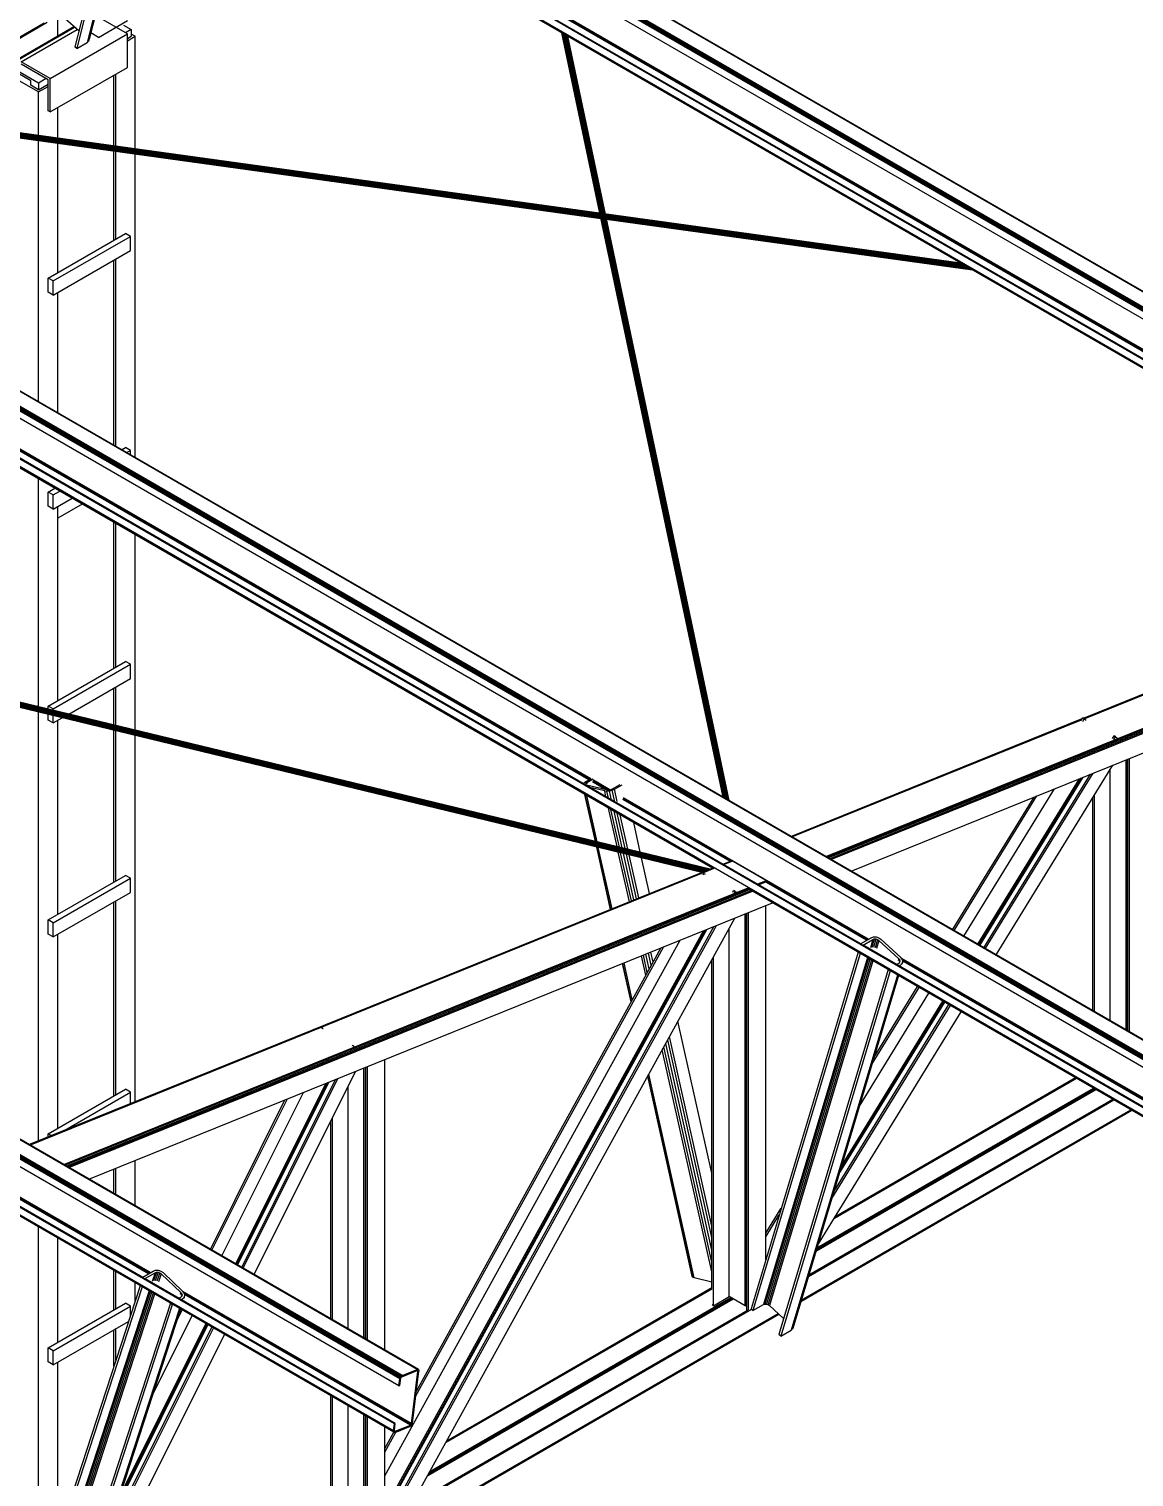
# Model space of a CAD drawing. Header units: millimetres. Extents: x 357 to 945, y 547 to 720.
# Drawn here: x 590.598 to 592.623, y 659.505 to 662.158 of the extents above; entities that cross this region are included whole.
import ezdxf

# ---------------------------------------------------------------- set-up
doc = ezdxf.new("R2010")
doc.units = ezdxf.units.MM
doc.layers.add('PLANTA-VIS', color=7, linetype='Continuous')

msp = doc.modelspace()

# ---------------------------------------------------------------- linework, layer by layer
at = {"layer": 'PLANTA-VIS', "extrusion": (6.79673e-13, 0.816497, 0.57735)}
for p, q in [((594.0705, 660.81441), (590.60568, 662.81483)), ((594.07097, 660.81619), (590.60615, 662.8166)), ((594.07189, 660.8179), (590.60707, 662.81831)), ((594.07315, 660.8193), (590.60832, 662.81971)), ((594.07453, 660.82017), (590.6097, 662.82058)), ((594.10249, 660.83145), (590.63767, 662.83186)), ((594.10379, 660.83166), (590.63897, 662.83208)), ((594.10481, 660.83118), (590.63999, 662.83159)), ((594.06892, 660.80139), (590.60409, 662.80181)), ((594.06049, 660.73193), (590.59567, 662.73235)), ((594.05891, 660.71891), (590.59409, 662.71933)), ((593.24807, 661.18553), (590.62724, 662.69867)), ((593.24709, 661.18534), (590.62916, 662.69681)), ((593.43809, 661.09299), (590.75352, 662.64293)), ((590.80124, 662.59746), (590.68178, 662.12528)), ((593.10356, 661.30305), (590.82631, 662.61783)), ((593.10268, 661.30254), (590.82728, 662.61624)), ((593.1017, 661.30198), (590.82761, 662.61493)), ((593.10079, 661.30145), (590.82791, 662.6137)), ((593.10006, 661.30103), (590.82798, 662.61282)), ((590.80489, 662.59535), (590.68521, 662.12229)), ((590.81911, 662.58713), (590.70431, 662.13331)), ((590.82102, 662.58604), (590.70715, 662.13593)), ((590.82118, 662.58594), (590.7082, 662.13934)), ((592.67443, 660.25178), (589.20961, 662.2522)), ((592.67536, 660.25349), (589.21054, 662.25391)), ((592.67661, 660.25489), (589.21179, 662.25531)), ((592.67799, 660.25576), (589.21317, 662.25618)), ((592.70596, 660.26704), (589.24113, 662.26746)), ((592.70726, 660.26726), (589.24243, 662.26767)), ((592.70827, 660.26677), (589.24345, 662.26719)), ((592.67238, 660.23699), (589.20756, 662.2374)), ((592.67397, 660.25001), (589.20914, 662.25043)), ((590.6508, 662.14573), (590.6508, 662.17688)), ((590.6508, 662.14573), (590.6508, 662.17688)), ((590.68922, 662.15466), (590.66405, 662.1766)), ((590.77808, 662.14899), (590.72505, 662.17961)), ((590.72505, 662.14287), (590.77808, 662.17349)), ((592.66238, 660.15451), (589.19755, 662.15493)), ((592.66395, 660.16753), (589.19913, 662.16795)), ((590.33466, 662.00158), (590.62556, 662.16953)), ((590.33808, 662.00111), (590.63143, 662.17048)), ((590.38828, 661.99417), (590.6508, 662.14573)), ((590.58362, 662.09796), (590.68627, 662.15722)), ((590.63666, 662.06734), (590.77808, 662.14899)), ((590.64955, 662.14298), (590.68147, 662.16141)), ((590.65047, 662.14404), (590.68111, 662.16173)), ((590.6508, 662.14573), (590.65047, 662.14404)), ((590.6508, 662.14573), (590.65047, 662.14404)), ((590.6508, 662.14573), (590.68007, 662.16263)), ((590.72505, 662.14287), (590.71113, 662.1509)), ((590.77101, 662.16532), (590.78515, 662.15716)), ((590.78515, 662.15716), (590.77454, 662.15103)), ((590.77808, 662.08775), (590.77808, 662.14899)), ((590.78515, 662.15716), (590.78515, 662.14483)), ((590.79222, 662.14483), (590.78515, 662.14891)), ((591.57372, 662.15146), (591.64354, 661.8205)), ((591.57379, 662.15142), (591.6436, 661.82049)), ((591.57395, 662.15133), (591.64375, 661.82047)), ((591.5742, 662.15119), (591.64397, 661.82044)), ((591.57452, 662.151), (591.64426, 661.8204)), ((591.57492, 662.15077), (591.64462, 661.82035)), ((591.57539, 662.1505), (591.64505, 661.82029)), ((591.57591, 662.15019), (591.64552, 661.82022)), ((591.57649, 662.14986), (591.64605, 661.82015)), ((591.57712, 662.1495), (591.64661, 661.82007)), ((591.57778, 662.14912), (591.64721, 661.81999)), ((591.57846, 662.14873), (591.64783, 661.81989)), ((591.57915, 662.14833), (591.64848, 661.81971)), ((591.57985, 662.14792), (591.64914, 661.81945)), ((591.58053, 662.14753), (591.87592, 660.74734)), ((591.5812, 662.14714), (591.6504, 661.81911)), ((591.58183, 662.14678), (591.65093, 661.81925)), ((591.58243, 662.14643), (591.65143, 661.81933)), ((591.58297, 662.14612), (591.65191, 661.81934)), ((591.58346, 662.14584), (591.65235, 661.81928)), ((591.85153, 660.62113), (589.2307, 662.13427)), ((591.85055, 660.62094), (589.23262, 662.1324)), ((590.39038, 661.99388), (590.65047, 662.14404)), ((590.39112, 661.99377), (590.64955, 662.14298)), ((590.65047, 662.14404), (590.64955, 662.14298)), ((590.65047, 662.14404), (590.64955, 662.14298)), ((590.68521, 662.12229), (590.68178, 662.12528)), ((590.68521, 662.12229), (590.70431, 662.13331)), ((590.70431, 662.13331), (590.70715, 662.13593)), ((590.70715, 662.13593), (590.7082, 662.13934)), ((590.77808, 662.14074), (590.78515, 662.14483)), ((590.77808, 662.13666), (590.79222, 662.14483)), ((590.79222, 661.93828), (590.79222, 662.14483)), ((591.58388, 662.1456), (591.65273, 661.81922)), ((591.58422, 662.1454), (591.65304, 661.81918)), ((591.58449, 662.14524), (591.65328, 661.81915)), ((591.58468, 662.14514), (591.65345, 661.81912)), ((591.58478, 662.14508), (591.65354, 661.81911)), ((591.58479, 662.14507), (591.65355, 661.81911)), ((591.64774, 661.81992), (589.50458, 662.11643)), ((591.64838, 661.81975), (589.50474, 662.11634)), ((591.64905, 661.81951), (589.50507, 662.11614)), ((591.64974, 661.8192), (589.50557, 662.11585)), ((592.30728, 661.72794), (589.50623, 662.11548)), ((591.64932, 661.81862), (589.50703, 662.11501)), ((591.64878, 661.81828), (589.50797, 662.11447)), ((591.64825, 661.81789), (589.50902, 662.11386)), ((591.64774, 661.81745), (589.51018, 662.1132)), ((591.64727, 661.81698), (589.51142, 662.11248)), ((591.64683, 661.81646), (589.51273, 662.11173)), ((591.64643, 661.81593), (589.51408, 662.11095)), ((591.64608, 661.81537), (589.51545, 662.11015)), ((591.64579, 661.81481), (589.51682, 662.10936)), ((591.64556, 661.81425), (589.51817, 662.10858)), ((591.64539, 661.8137), (589.51948, 662.10782)), ((591.64529, 661.81316), (589.52073, 662.1071)), ((591.64526, 661.81265), (589.5219, 662.10643)), ((591.64529, 661.81218), (589.52296, 662.10582)), ((591.64538, 661.81175), (589.52391, 662.10527)), ((591.64546, 661.81139), (589.52472, 662.1048)), ((591.64552, 661.81108), (589.52539, 662.10441)), ((591.64557, 661.81085), (589.52591, 662.10412)), ((591.64561, 661.81069), (589.52626, 662.10391)), ((591.64562, 661.81061), (589.52644, 662.10381)), ((591.64562, 661.81061), (589.52644, 662.1038)), ((590.63666, 662.06734), (590.58362, 662.09796)), ((590.63312, 662.0653), (590.58362, 662.09388)), ((590.60123, 662.06322), (590.55632, 662.08915)), ((590.61544, 662.05918), (590.55992, 662.09123)), ((590.62959, 662.06734), (590.61544, 662.05918)), ((590.63666, 662.0061), (590.77808, 662.08775)), ((590.63666, 662.0061), (590.63666, 662.06734)), ((590.75333, 661.94366), (590.75333, 662.07346)), ((590.75687, 661.94317), (590.75687, 662.07551)), ((590.61544, 662.04276), (590.58009, 662.06318)), ((590.60123, 662.06322), (590.6013, 662.06326)), ((590.60123, 662.05497), (590.60123, 662.06322)), ((590.61544, 662.04685), (590.6013, 662.05501)), ((590.61544, 662.05918), (590.61544, 662.04685)), ((590.61544, 662.04685), (590.63312, 662.05705)), ((590.61544, 662.04276), (590.63312, 662.05297)), ((590.61544, 661.96274), (590.61544, 662.04276)), ((590.63312, 662.00814), (590.63312, 662.0653)), ((592.12184, 660.48223), (589.43946, 662.0309)), ((590.6508, 661.95785), (590.6508, 662.01427)), ((591.62744, 660.7846), (589.50922, 662.00755)), ((591.62656, 660.78409), (589.51061, 662.00573)), ((591.62558, 660.78353), (589.51145, 662.00412)), ((591.62467, 660.783), (589.51174, 662.0029)), ((591.62394, 660.78258), (589.51196, 662.00193)), ((590.63666, 662.0061), (590.63312, 662.00814)), ((590.61544, 661.47507), (590.61544, 661.95314)), ((590.6508, 661.71194), (590.6508, 661.94825)), ((590.75333, 661.77114), (590.75333, 661.93406)), ((590.75687, 661.77318), (590.75687, 661.93357)), ((590.79222, 661.37301), (590.79222, 661.92868)), ((591.64526, 661.81265), (591.86917, 660.75123)), ((591.64529, 661.81316), (591.86934, 660.75114)), ((591.64529, 661.81218), (591.8691, 660.75127)), ((591.64539, 661.8137), (591.86958, 660.75099)), ((591.64556, 661.81425), (591.8699, 660.75081)), ((591.64579, 661.81481), (591.8703, 660.75058)), ((591.64608, 661.81537), (591.87077, 660.75031)), ((591.64643, 661.81593), (591.8713, 660.75)), ((591.64683, 661.81646), (591.87188, 660.74967)), ((591.64727, 661.81698), (591.8725, 660.74931)), ((591.64774, 661.81745), (591.87316, 660.74893)), ((591.64825, 661.81789), (591.87384, 660.74853)), ((591.64878, 661.81828), (591.87454, 660.74813)), ((591.64932, 661.81862), (591.87523, 660.74773)), ((592.30663, 661.72832), (591.6504, 661.81911)), ((591.65047, 661.81878), (591.87658, 660.74695)), ((592.30613, 661.7286), (591.65093, 661.81925)), ((592.30809, 661.72748), (591.65099, 661.81839)), ((591.65113, 661.81832), (591.87722, 660.74659)), ((592.30579, 661.7288), (591.65143, 661.81933)), ((592.30902, 661.72693), (591.65164, 661.81789)), ((591.65175, 661.81781), (591.87781, 660.74624)), ((592.30563, 661.72889), (591.65191, 661.81934)), ((592.31008, 661.72633), (591.65224, 661.81734)), ((591.65235, 661.81725), (591.87836, 660.74593)), ((592.31123, 661.72566), (591.65281, 661.81675)), ((591.6529, 661.81666), (591.87884, 660.74565)), ((592.31247, 661.72494), (591.65332, 661.81614)), ((591.6534, 661.81604), (591.87926, 660.74541)), ((592.31378, 661.72419), (591.65377, 661.8155)), ((591.65384, 661.8154), (591.87961, 660.74521)), ((592.31513, 661.72341), (591.65415, 661.81486)), ((591.65421, 661.81476), (591.87988, 660.74505)), ((592.3165, 661.72262), (591.65446, 661.81421)), ((591.65451, 661.81411), (591.88006, 660.74494)), ((592.31787, 661.72182), (591.6547, 661.81358)), ((591.65473, 661.81348), (591.88016, 660.74489)), ((592.31923, 661.72104), (591.65485, 661.81296)), ((591.65487, 661.81287), (591.88017, 660.74488)), ((592.32054, 661.72029), (591.65498, 661.81237)), ((592.32179, 661.71957), (591.6551, 661.8118)), ((592.32295, 661.71889), (591.65521, 661.81128)), ((592.32402, 661.71828), (591.65531, 661.8108)), ((592.32496, 661.71773), (591.6554, 661.81037)), ((592.32578, 661.71726), (591.65548, 661.81)), ((592.32645, 661.71687), (591.65554, 661.8097)), ((592.32696, 661.71658), (591.65559, 661.80946)), ((592.32731, 661.71638), (591.65562, 661.80931)), ((592.32749, 661.71627), (591.65564, 661.80923)), ((592.3275, 661.71627), (591.65564, 661.80922)), ((590.63316, 661.70176), (590.77458, 661.78341)), ((590.64214, 661.69657), (590.78356, 661.77822)), ((590.78356, 661.77822), (590.77458, 661.78341)), ((590.78356, 661.7523), (590.78356, 661.77822)), ((590.64214, 661.67065), (590.78356, 661.7523)), ((590.75333, 661.39546), (590.75333, 661.73485)), ((590.75687, 661.39342), (590.75687, 661.73689)), ((591.30942, 659.70264), (587.8446, 661.70306)), ((591.31072, 659.70285), (587.8459, 661.70327)), ((591.31174, 659.70237), (587.84692, 661.70279)), ((590.64214, 661.69657), (590.63316, 661.70176)), ((590.63316, 661.67583), (590.63316, 661.70176)), ((590.64214, 661.67065), (590.64214, 661.69657)), ((591.27585, 659.67258), (587.81102, 661.673)), ((591.27743, 659.68561), (587.81261, 661.68602)), ((591.2779, 659.68738), (587.81307, 661.6878)), ((591.27882, 659.68909), (587.814, 661.68951)), ((591.28007, 659.69049), (587.81525, 661.69091)), ((591.28145, 659.69136), (587.81663, 661.69178)), ((590.64214, 661.67065), (590.63316, 661.67583)), ((590.6508, 661.45466), (590.6508, 661.67565)), ((591.26584, 659.59011), (587.80102, 661.59052)), ((591.26742, 659.60313), (587.80259, 661.60354)), ((591.84534, 660.61884), (588.19722, 661.50054)), ((590.80619, 659.87113), (588.1238, 661.41981)), ((590.76739, 661.38734), (590.77458, 661.39149)), ((590.78356, 661.3863), (590.77458, 661.39149)), ((590.77637, 661.38216), (590.78356, 661.3863)), ((590.78356, 661.37801), (590.78356, 661.3863)), ((590.61544, 660.9166), (590.61544, 661.33403)), ((590.63316, 661.30984), (590.64525, 661.31682)), ((590.64214, 661.30466), (590.63316, 661.30984)), ((590.63316, 661.28392), (590.63316, 661.30984)), ((590.64214, 661.30466), (590.65423, 661.31164)), ((590.64214, 661.27873), (590.64214, 661.30466)), ((590.64214, 661.27873), (590.67668, 661.29867)), ((590.64214, 661.27873), (590.63316, 661.28392)), ((590.6954, 661.28786), (590.6508, 661.26211)), ((590.6508, 660.92811), (590.6508, 661.28373)), ((590.75333, 660.9873), (590.75333, 661.25442)), ((590.75687, 660.98934), (590.75687, 661.25238)), ((590.79222, 660.87387), (590.79222, 661.23197)), ((592.53001, 660.89554), (593.22286, 661.17555)), ((592.53029, 660.89538), (593.2226, 661.17517)), ((592.53154, 660.89466), (593.22148, 661.1735)), ((592.058, 660.64221), (593.31225, 661.14911)), ((592.06, 660.64105), (593.31388, 661.1478)), ((592.06248, 660.63962), (593.31562, 661.14608)), ((592.06503, 660.63815), (593.31787, 661.14448)), ((592.06729, 660.63685), (593.32012, 661.14318)), ((592.10431, 660.61548), (593.35714, 661.1218)), ((591.84486, 660.61864), (589.86511, 661.09712)), ((591.84571, 660.61898), (589.86532, 661.09762)), ((591.84597, 660.61909), (589.86576, 661.09768)), ((591.84429, 660.61841), (589.86602, 661.09653)), ((591.84611, 660.61915), (589.86618, 661.09767)), ((591.84613, 660.61915), (589.86656, 661.09759)), ((591.84362, 660.61814), (589.86689, 661.09589)), ((591.84287, 660.61784), (589.86771, 661.09521)), ((591.84205, 660.61751), (589.86847, 661.0945)), ((591.84118, 660.61716), (589.86917, 661.09377)), ((591.84027, 660.61679), (589.86979, 661.09303)), ((591.83933, 660.61641), (589.87031, 661.09229)), ((591.83838, 660.61602), (589.87075, 661.09157)), ((591.83743, 660.61564), (589.87119, 661.09085)), ((591.8365, 660.61526), (589.87162, 661.09015)), ((591.8356, 660.6149), (589.87204, 661.08947)), ((591.83475, 660.61455), (589.87243, 661.08882)), ((591.83395, 660.61423), (589.8728, 661.08822)), ((591.83323, 660.61394), (589.87313, 661.08767)), ((591.8326, 660.61369), (589.87342, 661.08719)), ((591.83205, 660.61347), (589.87368, 661.08678)), ((591.83161, 660.61329), (589.87388, 661.08645)), ((591.83128, 660.61315), (589.87403, 661.0862)), ((591.83107, 660.61307), (589.87413, 661.08603)), ((591.83097, 660.61303), (589.87418, 661.08596)), ((590.63316, 660.91792), (590.77458, 660.99957)), ((590.64214, 660.91274), (590.78356, 660.99439)), ((590.78356, 660.99439), (590.77458, 660.99957)), ((590.78356, 660.96846), (590.78356, 660.99439)), ((590.67062, 660.90326), (590.78356, 660.96846)), ((590.75687, 660.88242), (590.75687, 660.95305)), ((590.75333, 660.88327), (590.75333, 660.95101)), ((590.61544, 660.12178), (590.61544, 660.9068)), ((590.64214, 660.91274), (590.63316, 660.91792)), ((590.63316, 660.91231), (590.63316, 660.91792)), ((590.63316, 660.892), (590.63316, 660.90252)), ((590.64214, 660.91014), (590.64214, 660.91274)), ((590.64214, 660.88681), (590.64214, 660.90035)), ((590.64214, 660.88681), (590.63316, 660.892)), ((590.64214, 660.88681), (590.65867, 660.89636)), ((590.6508, 660.53619), (590.6508, 660.89181)), ((590.75333, 660.59539), (590.75333, 660.87348)), ((590.75687, 660.59743), (590.75687, 660.87262)), ((591.99425, 660.67902), (592.52813, 660.89478)), ((591.99453, 660.67885), (592.5279, 660.89441)), ((591.99578, 660.67814), (592.5269, 660.89279)), ((592.52605, 660.8914), (592.52897, 660.89615)), ((592.52888, 660.88977), (592.5318, 660.89451)), ((592.5318, 660.89451), (592.52897, 660.89615)), ((592.5318, 660.89451), (592.53504, 660.89226)), ((590.79222, 660.19322), (590.79222, 660.86408)), ((592.58332, 660.85833), (592.58624, 660.86308)), ((592.58615, 660.8567), (592.58907, 660.86144)), ((592.58907, 660.86144), (592.58624, 660.86308)), ((592.58907, 660.86144), (592.59231, 660.85919)), ((592.61111, 660.32287), (592.61111, 660.8203)), ((592.61182, 660.32246), (592.61182, 660.82058)), ((592.61465, 660.32083), (592.61465, 660.82173)), ((592.34756, 660.47503), (592.543, 660.79277)), ((592.35039, 660.4734), (592.5481, 660.79483)), ((592.37041, 660.46184), (592.5842, 660.80942)), ((592.57929, 660.34124), (592.57929, 660.80144)), ((592.60828, 660.3245), (592.60828, 660.81916)), ((591.61352, 660.77571), (591.61374, 660.77614)), ((591.61374, 660.77614), (591.61659, 660.77833)), ((591.61659, 660.77833), (591.62828, 660.78508)), ((591.61756, 660.77485), (591.61822, 660.77618)), ((591.61809, 660.77372), (591.61756, 660.77485)), ((591.61974, 660.77299), (591.61809, 660.77372)), ((591.61822, 660.77618), (591.61997, 660.77754)), ((591.61868, 660.7741), (591.61822, 660.77618)), ((591.65636, 660.76433), (591.61974, 660.77299)), ((591.61997, 660.77754), (591.63182, 660.78438)), ((591.6205, 660.77518), (591.61997, 660.77754)), ((591.65283, 660.76229), (591.62564, 660.76872)), ((591.65497, 660.76466), (591.63049, 660.7788)), ((591.65713, 660.76426), (591.63117, 660.77924)), ((591.6592, 660.76412), (591.63171, 660.77999)), ((591.66087, 660.76428), (591.63202, 660.78094)), ((591.66228, 660.76449), (591.63207, 660.78193)), ((591.66486, 660.76516), (591.66744, 660.76631)), ((591.66744, 660.76631), (591.6814, 660.77437)), ((591.67084, 660.76551), (591.68494, 660.77366)), ((592.31113, 660.49606), (592.4773, 660.76622)), ((592.33659, 660.48137), (592.52321, 660.78477)), ((592.33859, 660.48021), (592.52682, 660.78623)), ((592.34012, 660.47933), (592.52959, 660.78735)), ((591.63584, 660.66998), (591.61667, 660.75597)), ((591.63633, 660.66986), (591.61721, 660.75566)), ((591.63887, 660.66925), (591.61997, 660.75407)), ((591.65283, 660.76229), (591.6569, 660.7619)), ((591.6552, 660.75165), (591.65283, 660.76229)), ((591.65636, 660.76433), (591.65886, 660.76408)), ((591.6569, 660.7619), (591.66175, 660.76237)), ((591.65977, 660.74901), (591.6569, 660.7619)), ((591.65886, 660.76408), (591.66186, 660.76438)), ((591.66175, 660.76237), (591.66664, 660.76364)), ((591.66546, 660.74572), (591.66175, 660.76237)), ((591.66186, 660.76438), (591.66486, 660.76516)), ((591.66664, 660.76364), (591.67084, 660.76551)), ((591.67139, 660.74235), (591.66664, 660.76364)), ((591.6758, 660.74326), (591.67084, 660.76551)), ((591.88201, 660.63358), (591.68579, 660.74687)), ((591.88291, 660.6339), (591.68647, 660.74732)), ((591.8841, 660.63427), (591.68701, 660.74806)), ((592.13548, 660.49026), (591.68732, 660.74901)), ((592.13637, 660.49077), (591.68737, 660.75)), ((592.29028, 660.5081), (592.4397, 660.75102)), ((592.29311, 660.50647), (592.4448, 660.75309)), ((592.54747, 660.35961), (592.54747, 660.74971)), ((592.5503, 660.35798), (592.5503, 660.75431)), ((591.67554, 660.66038), (591.65978, 660.73108)), ((591.67975, 660.65937), (591.66436, 660.72844)), ((591.68499, 660.6581), (591.67004, 660.72516)), ((591.69046, 660.65678), (591.67598, 660.72173)), ((591.69533, 660.6556), (591.68128, 660.71867)), ((591.71811, 660.6501), (591.70601, 660.70439)), ((591.66361, 660.54539), (591.63814, 660.65963)), ((591.66403, 660.54556), (591.63863, 660.65951)), ((591.66624, 660.54645), (591.64118, 660.6589)), ((591.69806, 660.55931), (591.67784, 660.65004)), ((591.70172, 660.56079), (591.68206, 660.64902)), ((591.70626, 660.56263), (591.68729, 660.64775)), ((591.71101, 660.56455), (591.69276, 660.64643)), ((591.71524, 660.56626), (591.69764, 660.64525)), ((591.73501, 660.57425), (591.72041, 660.63975)), ((591.86909, 660.62816), (591.88446, 660.63437)), ((591.87033, 660.62744), (591.88634, 660.63391)), ((590.59771, 660.11461), (591.85086, 660.62106)), ((590.598, 660.11445), (591.85187, 660.6212)), ((590.59924, 660.11373), (591.83112, 660.61159)), ((590.63316, 660.526), (590.77458, 660.60765)), ((590.78356, 660.60247), (590.77458, 660.60765)), ((591.83038, 660.61025), (591.8318, 660.61283)), ((591.8318, 660.61283), (591.83401, 660.61172)), ((591.83463, 660.6112), (591.8318, 660.61283)), ((591.83287, 660.6123), (591.85348, 660.62063)), ((591.83321, 660.60862), (591.83463, 660.6112)), ((591.83463, 660.6112), (591.83684, 660.61009)), ((590.64214, 660.52082), (590.78356, 660.60247)), ((590.66146, 660.07781), (591.91571, 660.5847)), ((590.66347, 660.07665), (591.91734, 660.5834)), ((590.66594, 660.07522), (591.91909, 660.58167)), ((590.78356, 660.57654), (590.78356, 660.60247)), ((592.66244, 660.15295), (591.9177, 660.58293)), ((592.66303, 660.15186), (591.91963, 660.58106)), ((591.93256, 660.59151), (591.94856, 660.59798)), ((591.93456, 660.59036), (591.94993, 660.59657)), ((592.13287, 660.48875), (591.94949, 660.59462)), ((592.13359, 660.48917), (591.94998, 660.59518)), ((592.13451, 660.4897), (591.95004, 660.5962)), ((590.64214, 660.49489), (590.78356, 660.57654)), ((590.6685, 660.07375), (591.92133, 660.58007)), ((590.67075, 660.07244), (591.92359, 660.57877)), ((590.70777, 660.05107), (591.96061, 660.5574)), ((590.75333, 660.20347), (590.75333, 660.55909)), ((590.75687, 660.20551), (590.75687, 660.56113)), ((591.88766, 660.57718), (591.88908, 660.57976)), ((591.88908, 660.57976), (591.89129, 660.57865)), ((591.89191, 660.57813), (591.88908, 660.57976)), ((591.89048, 660.57555), (591.89191, 660.57813)), ((591.89191, 660.57813), (591.89412, 660.57702)), ((591.29941, 659.4559), (591.89145, 660.52945)), ((591.91001, 659.81936), (591.91001, 660.53695)), ((591.91284, 659.821), (591.91284, 660.5381)), ((591.91355, 659.81047), (591.91355, 660.53838)), ((591.91638, 659.8117), (591.91638, 660.53953)), ((591.9482, 659.90361), (591.9482, 660.55239)), ((590.64214, 660.52082), (590.63316, 660.526)), ((590.63316, 660.50008), (590.63316, 660.526)), ((590.64214, 660.49489), (590.64214, 660.52082)), ((591.24993, 659.43858), (591.84007, 660.50868)), ((591.24993, 659.44224), (591.83746, 660.50763)), ((591.24993, 659.44703), (591.83407, 660.50626)), ((591.25523, 659.43039), (591.85269, 660.51379)), ((591.2607, 659.43355), (591.85749, 660.51573)), ((591.88102, 659.8361), (591.88102, 660.51055)), ((590.64214, 660.49489), (590.63316, 660.50008)), ((590.6508, 660.14427), (590.6508, 660.4999)), ((591.24993, 659.50789), (591.79088, 660.48881)), ((591.30686, 659.65418), (591.76033, 660.47646)), ((591.30792, 659.66285), (591.75553, 660.47452)), ((592.12189, 660.48241), (592.1215, 660.48112)), ((592.12189, 660.48241), (592.14098, 660.49344)), ((592.12529, 660.4793), (592.12189, 660.48241)), ((592.12529, 660.4793), (592.12519, 660.47898)), ((592.12529, 660.4793), (592.14438, 660.49032)), ((592.6657, 660.16823), (592.12647, 660.47956)), ((592.14438, 660.49032), (592.13974, 660.47486)), ((592.14098, 660.49344), (592.14518, 660.49485)), ((592.14696, 660.4912), (592.14226, 660.47553)), ((592.14438, 660.49032), (592.14696, 660.4912)), ((592.14518, 660.49485), (592.15008, 660.49482)), ((592.14997, 660.49117), (592.14529, 660.47558)), ((592.14696, 660.4912), (592.14997, 660.49117)), ((592.15296, 660.49026), (592.14838, 660.475)), ((592.14997, 660.49117), (592.15296, 660.49026)), ((592.15008, 660.49482), (592.15492, 660.49334)), ((592.15546, 660.48861), (592.15104, 660.47388)), ((592.15296, 660.49026), (592.15546, 660.48861)), ((592.15492, 660.49334), (592.15899, 660.49065)), ((592.19208, 660.45497), (592.15546, 660.48861)), ((592.19562, 660.45701), (592.15899, 660.49065)), ((591.72806, 660.42471), (591.72015, 660.46022)), ((591.7309, 660.42986), (591.7238, 660.4617)), ((591.73443, 660.43626), (591.72835, 660.46353)), ((591.73811, 660.44294), (591.7331, 660.46545)), ((591.7414, 660.4489), (591.73733, 660.46716)), ((591.8492, 659.85048), (591.8492, 660.45285)), ((591.85203, 659.81936), (591.85203, 660.45798)), ((592.11725, 660.46696), (591.92114, 659.81346)), ((592.12094, 660.46483), (591.92454, 659.81034)), ((592.1344, 660.45706), (591.94363, 659.82136)), ((592.13637, 660.45592), (591.94621, 659.82224)), ((592.13895, 660.45443), (591.94922, 659.82222)), ((592.14173, 660.45283), (591.95221, 659.82131)), ((592.14428, 660.45136), (591.95471, 659.81965)), ((592.19208, 660.45497), (592.19086, 660.45089)), ((592.19185, 660.44673), (592.19361, 660.44836)), ((592.19373, 660.45282), (592.19208, 660.45497)), ((592.19373, 660.45282), (592.19271, 660.44941)), ((592.19361, 660.44836), (592.19426, 660.4505)), ((592.19426, 660.4505), (592.19373, 660.45282)), ((592.19829, 660.45351), (592.19562, 660.45701)), ((592.69559, 660.1679), (592.19623, 660.45621)), ((592.69535, 660.16702), (592.19762, 660.45439)), ((592.19809, 660.44626), (592.19916, 660.44974)), ((592.19916, 660.44974), (592.19829, 660.45351)), ((592.19916, 660.44974), (592.19845, 660.44734)), ((592.69489, 660.16616), (592.19846, 660.45278)), ((592.69427, 660.16547), (592.19874, 660.45156)), ((592.69357, 660.16503), (592.19897, 660.45059)), ((591.70131, 660.3762), (591.68569, 660.44629)), ((591.70164, 660.3768), (591.68611, 660.44647)), ((591.70335, 660.37991), (591.68832, 660.44736)), ((592.17255, 660.43503), (591.97201, 659.76675)), ((592.17615, 660.43259), (591.9754, 659.76363)), ((592.1897, 660.42513), (591.99449, 659.77466)), ((592.19145, 660.42412), (591.99734, 659.7773)), ((592.19147, 660.42411), (591.99842, 659.78078)), ((592.17615, 660.43259), (592.17507, 660.43358)), ((592.17615, 660.43259), (592.17647, 660.43277)), ((592.18759, 660.44427), (592.19185, 660.44673)), ((592.19199, 660.44173), (592.19524, 660.44361)), ((592.19524, 660.44361), (592.19504, 660.44293)), ((592.19524, 660.44361), (592.19809, 660.44626)), ((592.19809, 660.44626), (592.19767, 660.44487)), ((592.14291, 660.26228), (592.22909, 660.40239)), ((592.14656, 660.27444), (592.22626, 660.40402)), ((591.77565, 660.39188), (591.77507, 660.3945)), ((592.06897, 660.01588), (592.28637, 660.36932)), ((592.07262, 660.02805), (592.28354, 660.37095)), ((592.08222, 660.06004), (592.2761, 660.37525)), ((592.0842, 660.06664), (592.27457, 660.37613)), ((592.08678, 660.07525), (592.27257, 660.37729)), ((592.11965, 660.18476), (592.24711, 660.39198)), ((591.74697, 660.33987), (591.74639, 660.34248)), ((591.74981, 660.34502), (591.74923, 660.34763)), ((591.75334, 660.35141), (591.75275, 660.35403)), ((591.75702, 660.3581), (591.75644, 660.36071)), ((591.76031, 660.36405), (591.75973, 660.36667)), ((592.04312, 659.92975), (592.30639, 660.35776)), ((591.13277, 660.32831), (591.13313, 660.32904)), ((591.13313, 660.32904), (591.1339, 660.32877)), ((591.13596, 660.32741), (591.13313, 660.32904)), ((591.13559, 660.32668), (591.13596, 660.32741)), ((591.13596, 660.32741), (591.13672, 660.32714)), ((591.8492, 660.06186), (591.78715, 660.34032)), ((591.19004, 660.29525), (591.19041, 660.29598)), ((591.19041, 660.29598), (591.19117, 660.2957)), ((591.19323, 660.29434), (591.19041, 660.29598)), ((591.19287, 660.29361), (591.19323, 660.29434)), ((591.19323, 660.29434), (591.194, 660.29407)), ((591.72022, 660.29136), (591.71964, 660.29397)), ((591.72055, 660.29196), (591.71997, 660.29457)), ((591.72226, 660.29506), (591.72168, 660.29768)), ((591.8492, 659.89903), (591.7613, 660.29345)), ((591.8492, 659.92126), (591.76483, 660.29985)), ((591.8492, 659.94449), (591.76852, 660.30654)), ((591.8492, 659.96517), (591.7718, 660.31249)), ((591.24993, 659.73806), (591.24993, 660.27018)), ((591.8492, 659.88114), (591.75846, 660.2883)), ((591.01052, 659.87628), (591.19626, 660.24849)), ((591.21175, 659.7601), (591.21175, 660.25475)), ((591.21458, 659.75847), (591.21458, 660.25589)), ((591.21528, 659.75806), (591.21528, 660.25618)), ((591.21811, 659.75643), (591.21811, 660.25732)), ((591.81341, 659.87321), (591.73171, 660.2398)), ((591.81428, 659.87139), (591.73204, 660.24039)), ((591.81695, 659.87019), (591.73375, 660.2435)), ((592.07391, 659.97981), (592.51747, 660.23589)), ((592.07625, 659.9836), (592.51535, 660.23712)), ((590.81947, 659.87937), (590.21026, 660.23109)), ((590.82036, 659.87988), (590.2103, 660.23209)), ((590.63316, 660.13409), (590.77458, 660.21573)), ((590.6633, 660.14112), (590.78356, 660.21055)), ((590.78356, 660.21055), (590.77458, 660.21573)), ((590.78356, 660.18972), (590.78356, 660.21055)), ((590.95123, 659.91051), (591.1006, 660.20983)), ((590.97669, 659.89581), (591.14167, 660.22643)), ((590.9787, 659.89465), (591.14492, 660.22774)), ((590.98023, 659.89377), (591.14738, 660.22874)), ((590.98758, 659.88952), (591.15925, 660.23353)), ((590.99041, 659.88789), (591.16381, 660.23538)), ((591.18276, 659.77684), (591.18276, 660.22143)), ((592.04002, 659.91941), (592.55282, 660.21548)), ((592.04043, 659.92077), (592.55186, 660.21604)), ((592.04091, 659.92237), (592.55071, 660.2167)), ((592.04139, 659.92398), (592.54956, 660.21737)), ((592.0418, 659.92534), (592.54858, 660.21793)), ((590.93031, 659.92259), (591.06683, 660.19619)), ((590.93313, 659.92096), (591.0714, 660.19803)), ((592.02609, 659.873), (592.58606, 660.19629)), ((592.02698, 659.87596), (592.58394, 660.19752)), ((591.15094, 659.79521), (591.15094, 660.15766)), ((591.15376, 659.79358), (591.15376, 660.16333)), ((592.01231, 659.82708), (592.61893, 660.17731)), ((592.0125, 659.82772), (592.61847, 660.17758)), ((592.01305, 659.82954), (592.61717, 660.17833)), ((590.6384, 660.13106), (590.63316, 660.13409)), ((590.63316, 660.12894), (590.63316, 660.13409)), ((590.79222, 660.00231), (590.79222, 660.0852)), ((590.75333, 660.02477), (590.75333, 660.06948)), ((590.75687, 660.02273), (590.75687, 660.07091)), ((590.81686, 659.87786), (590.55296, 660.03022)), ((590.81758, 659.87828), (590.55344, 660.03078)), ((590.8185, 659.8788), (590.5535, 660.0318)), ((591.2659, 659.58855), (590.52117, 660.01852)), ((591.26649, 659.58745), (590.52309, 660.01666)), ((591.9482, 659.95195), (591.97653, 659.99801)), ((591.9482, 659.94572), (591.97287, 659.98584)), ((590.61544, 659.29162), (590.61544, 659.96334)), ((590.6508, 659.75235), (590.6508, 659.94292)), ((591.91284, 659.89447), (591.91355, 659.89562)), ((591.9482, 659.90602), (591.94961, 659.90832)), ((590.75333, 659.81155), (590.75333, 659.88373)), ((590.75687, 659.81359), (590.75687, 659.88169)), ((590.80641, 659.87183), (590.80583, 659.87003)), ((590.80641, 659.87183), (590.8255, 659.88285)), ((590.80978, 659.86865), (590.80641, 659.87183)), ((590.80978, 659.86865), (590.80954, 659.86789)), ((590.80978, 659.86865), (590.82888, 659.87967)), ((591.26916, 659.60383), (590.81081, 659.86846)), ((590.82888, 659.87967), (590.82375, 659.86395)), ((590.8255, 659.88285), (590.8297, 659.88425)), ((590.83146, 659.88053), (590.82627, 659.86462)), ((590.82888, 659.87967), (590.83146, 659.88053)), ((590.83446, 659.88049), (590.8293, 659.86467)), ((590.8297, 659.88425), (590.83458, 659.88418)), ((590.83146, 659.88053), (590.83446, 659.88049)), ((590.83744, 659.87955), (590.8324, 659.86409)), ((590.83446, 659.88049), (590.83744, 659.87955)), ((590.83458, 659.88418), (590.83941, 659.88264)), ((590.83993, 659.87784), (590.83508, 659.86296)), ((590.83744, 659.87955), (590.83993, 659.87784)), ((590.83941, 659.88264), (590.84346, 659.87989)), ((590.87633, 659.84352), (590.83993, 659.87784)), ((590.87987, 659.84556), (590.84346, 659.87989)), ((591.81428, 659.87139), (591.81341, 659.87321)), ((591.81695, 659.87019), (591.81428, 659.87139)), ((591.8492, 659.86257), (591.81695, 659.87019)), ((591.91284, 659.88824), (591.91355, 659.88939)), ((590.80127, 659.85605), (590.52477, 659.00769)), ((590.80498, 659.85391), (590.52814, 659.00451)), ((590.81803, 659.84637), (590.54724, 659.01553)), ((590.81996, 659.84526), (590.54982, 659.01639)), ((590.8225, 659.84379), (590.55282, 659.01635)), ((590.82526, 659.84219), (590.5558, 659.01541)), ((590.82783, 659.84072), (590.55829, 659.0137)), ((590.79222, 659.82828), (590.79222, 659.86127)), ((590.87633, 659.84352), (590.87513, 659.83984)), ((590.87796, 659.84133), (590.87633, 659.84352)), ((590.87796, 659.84133), (590.87699, 659.83834)), ((590.87849, 659.83897), (590.87777, 659.83676)), ((590.87782, 659.83681), (590.87849, 659.83897)), ((590.87849, 659.83897), (590.87796, 659.84133)), ((590.88252, 659.842), (590.87987, 659.84556)), ((591.29905, 659.6035), (590.87992, 659.84549)), ((591.29881, 659.60262), (590.88125, 659.8437)), ((590.88229, 659.83465), (590.88337, 659.83816)), ((590.88337, 659.83816), (590.88252, 659.842)), ((591.29835, 659.60176), (590.88256, 659.84182)), ((591.29773, 659.60106), (590.88283, 659.84061)), ((591.29704, 659.60062), (590.88304, 659.83964)), ((591.36151, 659.5685), (591.84956, 659.85027)), ((591.36349, 659.57209), (591.8492, 659.85252)), ((591.91284, 659.84854), (591.91355, 659.84969)), ((591.91355, 659.84287), (591.91284, 659.84328)), ((591.91355, 659.84265), (591.91284, 659.84306)), ((590.8569, 659.82393), (590.57533, 658.96)), ((590.86034, 659.82096), (590.5787, 658.95682)), ((590.87366, 659.81426), (590.59779, 658.96785)), ((590.87533, 659.81329), (590.60065, 658.97051)), ((590.63257, 659.06845), (591.9219, 659.81284)), ((590.63316, 659.74217), (590.77458, 659.82382)), ((590.64214, 659.73698), (590.78356, 659.81863)), ((590.78356, 659.81863), (590.77458, 659.82382)), ((590.78356, 659.80171), (590.78356, 659.81863)), ((590.86034, 659.82096), (590.85766, 659.82349)), ((590.86034, 659.82096), (590.86119, 659.82145)), ((590.86766, 659.78975), (590.87849, 659.81146)), ((590.87227, 659.83298), (590.87606, 659.83517)), ((590.87452, 659.8108), (590.87567, 659.8131)), ((590.87606, 659.83517), (590.87782, 659.83681)), ((590.87839, 659.83138), (590.87943, 659.83199)), ((590.87943, 659.83199), (590.87938, 659.83183)), ((590.87943, 659.83199), (590.88229, 659.83465)), ((590.88229, 659.83465), (590.88201, 659.83377)), ((591.24993, 659.42733), (591.91603, 659.8119)), ((591.32848, 659.50861), (591.88837, 659.83186)), ((591.32938, 659.51025), (591.8874, 659.83242)), ((591.33045, 659.51219), (591.88626, 659.83308)), ((591.33153, 659.51414), (591.8851, 659.83374)), ((591.33244, 659.51579), (591.88413, 659.83431)), ((591.85203, 659.81936), (591.84956, 659.82079)), ((591.85203, 659.81936), (591.88102, 659.8361)), ((591.91001, 659.81936), (591.88102, 659.8361)), ((591.91001, 659.81936), (591.91284, 659.821)), ((591.92167, 659.81298), (591.92114, 659.81346)), ((591.92454, 659.81034), (591.9219, 659.81276)), ((591.92454, 659.81034), (591.94363, 659.82136)), ((591.94363, 659.82136), (591.94621, 659.82224)), ((591.94621, 659.82224), (591.94922, 659.82222)), ((591.94922, 659.82222), (591.95221, 659.82131)), ((591.95221, 659.82131), (591.95471, 659.81965)), ((591.98071, 659.79577), (591.95471, 659.81965)), ((590.61733, 659.02169), (591.97198, 659.80379)), ((590.61755, 659.02234), (591.97162, 659.80412)), ((590.61815, 659.02419), (591.97062, 659.80504)), ((590.64214, 659.71106), (590.77995, 659.79062)), ((590.75713, 659.45063), (590.92406, 659.78515)), ((590.76201, 659.46561), (590.92205, 659.78632)), ((590.82376, 659.65504), (590.89659, 659.80101)), ((590.67995, 659.21383), (590.95588, 659.76678)), ((590.72874, 659.36352), (590.93577, 659.77839)), ((590.7356, 659.38457), (590.93294, 659.78003)), ((590.75333, 659.70896), (590.75333, 659.77526)), ((590.75344, 659.43929), (590.92559, 659.78427)), ((590.75687, 659.7198), (590.75687, 659.7773)), ((591.9754, 659.76363), (591.97201, 659.76675)), ((591.9754, 659.76363), (591.99449, 659.77466)), ((591.99449, 659.77466), (591.99734, 659.7773)), ((591.99734, 659.7773), (591.99842, 659.78078)), ((590.64214, 659.73698), (590.63316, 659.74217)), ((590.63316, 659.71624), (590.63316, 659.74217)), ((590.64214, 659.71106), (590.64214, 659.73698)), ((590.64214, 659.71106), (590.63316, 659.71624)), ((590.6508, 659.39437), (590.6508, 659.71606)), ((591.27585, 659.67258), (591.27743, 659.68561)), ((591.27743, 659.68561), (591.2779, 659.68738)), ((591.27759, 659.67329), (591.27918, 659.68631)), ((591.2779, 659.68738), (591.27882, 659.68909)), ((591.27882, 659.68909), (591.28007, 659.69049)), ((591.27918, 659.68631), (591.27941, 659.6872)), ((591.27941, 659.6872), (591.27988, 659.68806)), ((591.27988, 659.68806), (591.2805, 659.68875)), ((591.28007, 659.69049), (591.28145, 659.69136)), ((591.2805, 659.68875), (591.28118, 659.68919)), ((591.28118, 659.68919), (591.30916, 659.70047)), ((591.28145, 659.69136), (591.30942, 659.70264)), ((591.29905, 659.6035), (591.31064, 659.699)), ((591.3008, 659.60421), (591.31239, 659.69971)), ((591.31064, 659.699), (591.30853, 659.70022)), ((591.30916, 659.70047), (591.30981, 659.70058)), ((591.31061, 659.69978), (591.30936, 659.7005)), ((591.30942, 659.70264), (591.31072, 659.70285)), ((591.30981, 659.70058), (591.31032, 659.70033)), ((591.31032, 659.70033), (591.31061, 659.69978)), ((591.31061, 659.69978), (591.31064, 659.699)), ((591.31072, 659.70285), (591.31174, 659.70237)), ((591.31174, 659.70237), (591.31233, 659.70126)), ((591.31233, 659.70126), (591.31239, 659.69971)), ((591.15094, 659.44733), (591.15094, 659.65417)), ((591.15376, 659.41622), (591.15376, 659.65254)), ((591.27585, 659.67258), (591.27759, 659.67329)), ((591.18276, 659.43296), (591.18276, 659.6358)), ((591.21175, 659.41622), (591.21175, 659.61906)), ((591.21458, 659.41785), (591.21458, 659.61743)), ((591.21528, 659.40733), (591.21528, 659.61702)), ((591.21811, 659.40855), (591.21811, 659.61539)), ((591.26584, 659.59011), (591.26742, 659.60313)), ((591.26742, 659.60313), (591.26916, 659.60383)), ((591.26759, 659.59081), (591.26916, 659.60383)), ((591.26907, 659.58934), (591.29704, 659.60062)), ((591.29678, 659.59846), (591.29816, 659.59932)), ((591.29704, 659.60062), (591.29773, 659.60106)), ((591.29773, 659.60106), (591.29835, 659.60176)), ((591.29816, 659.59932), (591.2994, 659.60072)), ((591.29835, 659.60176), (591.29881, 659.60262)), ((591.29881, 659.60262), (591.29905, 659.6035)), ((591.2994, 659.60072), (591.30033, 659.60244)), ((591.30033, 659.60244), (591.3008, 659.60421)), ((591.24993, 659.42692), (591.24993, 659.59701)), ((591.24993, 659.55094), (591.27023, 659.58774)), ((591.24993, 659.55771), (591.26637, 659.58752)), ((591.26584, 659.59011), (591.2659, 659.58855)), ((591.2659, 659.58855), (591.26649, 659.58745)), ((591.26649, 659.58745), (591.26751, 659.58696)), ((591.26751, 659.58696), (591.2688, 659.58717)), ((591.26759, 659.59081), (591.26762, 659.59003)), ((591.26907, 659.58934), (591.26761, 659.59019)), ((591.26762, 659.59003), (591.26791, 659.58948)), ((591.26842, 659.58924), (591.26787, 659.58955)), ((591.26791, 659.58948), (591.26842, 659.58924)), ((591.26842, 659.58924), (591.26907, 659.58934)), ((591.2688, 659.58717), (591.29678, 659.59846)), ((590.79222, 659.51701), (590.79222, 659.52094)), ((591.29996, 659.53297), (591.30293, 659.53468)), ((591.30194, 659.53656), (591.30491, 659.53827))]:
    msp.add_line(p, q, dxfattribs=at)

doc.saveas('drawing.dxf')
